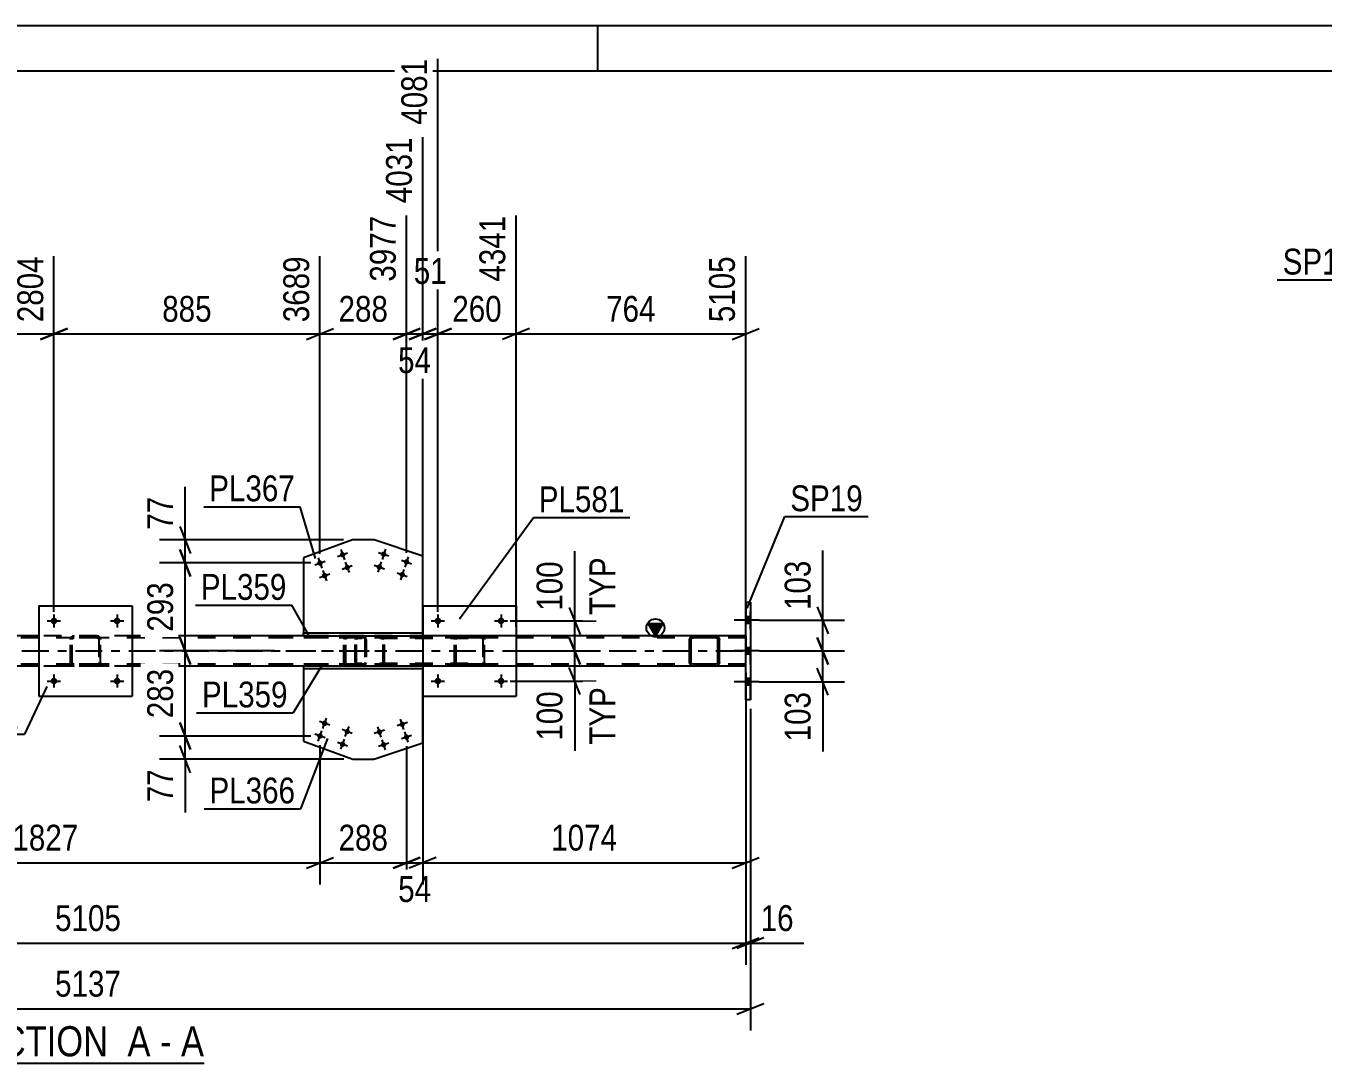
# Model space of a CAD drawing. Header units: millimetres. Extents: x 0 to 594, y 0 to 420.
# Drawn here: x 110.6 to 254.4, y 305 to 420 of the extents above; entities that cross this region are included whole.
import ezdxf

# ---------------------------------------------------------------- set-up
doc = ezdxf.new("R2010")
doc.units = ezdxf.units.MM
doc.linetypes.add('DXK_LINE_DOT2', pattern=[3.9198, 1.9599, -1.9599])
doc.linetypes.add('DXK_LINE_DOT3', pattern=[5.9187, 2.979, -0.9799, 0.9799, -0.9799])
doc.styles.add('Arial Narrow', font='ARIALN.TTF', dxfattribs={"height": 0.2})

# ---------------------------------------------------------------- blocks, each defined once
blk = doc.blocks.new('Unknown-570345951-1135')
at = {"color": 5, "linetype": 'Continuous'}
for p, q in [((594, 420), (0, 420)), ((174, 415), (174, 420)), ((589, 415), (5, 415))]:
    blk.add_line(p, q, dxfattribs=at)
blk = doc.blocks.new('Unknown-570345951-11 - 4069')
at = {"color": 6, "linetype": 'Continuous'}
blk.add_line((102.69, 304.97), (130.34, 304.97), dxfattribs=at)
at = {"color": 0, "linetype": 'Continuous'}
for points in [[(120.8, 305.72), (120.8, 309.22), (102.69, 309.22), (102.69, 305.72)], [(124.41, 305.72), (124.41, 309.22), (121.85, 309.22), (121.85, 305.72)], [(126.73, 305.72), (126.73, 309.22), (125.46, 309.22), (125.46, 305.72)], [(130.34, 305.72), (130.34, 309.22), (127.78, 309.22), (127.78, 305.72)]]:
    blk.add_wipeout(points, dxfattribs=at)
at = {"color": 7, "linetype": 'Continuous', "style": 'Arial Narrow'}
for s, p in [('SECTION ', (102.69, 305.72)), ('A', (121.85, 305.72)), ('A', (127.78, 305.72)), ('-', (125.46, 305.72))]:
    blk.add_text(s, height=3.34, dxfattribs=at).set_placement(p)
blk = doc.blocks.new('Part-570345951-4155 - 4069')
at = {"color": 2, "linetype": 'Continuous'}
for p, q in [((184.18, 352.1), (184.15, 351.94)), ((184.15, 349.41), (184.15, 351.94)), ((184.35, 351.94), (184.37, 352.02)), ((184.35, 349.41), (184.35, 351.94)), ((184.37, 352.02), (184.41, 352.08)), ((184.55, 352.34), (184.4, 352.31)), ((184.41, 352.08), (184.48, 352.13)), ((184.48, 352.13), (184.55, 352.14)), ((187.08, 352.34), (184.55, 352.34)), ((187.08, 352.14), (184.55, 352.14)), ((187.24, 352.31), (187.08, 352.34)), ((187.08, 352.14), (187.16, 352.13)), ((187.16, 352.13), (187.23, 352.08)), ((187.23, 352.08), (187.27, 352.02)), ((187.27, 352.02), (187.28, 351.94)), ((187.28, 351.94), (187.28, 349.41)), ((187.48, 351.94), (187.45, 352.1)), ((187.48, 349.41), (187.48, 351.94)), ((184.15, 349.41), (184.18, 349.26)), ((184.37, 349.33), (184.35, 349.41)), ((184.41, 349.27), (184.37, 349.33)), ((184.4, 349.04), (184.55, 349.01)), ((184.48, 349.22), (184.41, 349.27)), ((184.55, 349.21), (184.48, 349.22)), ((187.08, 349.21), (184.55, 349.21)), ((187.08, 349.01), (184.55, 349.01)), ((187.16, 349.22), (187.08, 349.21)), ((187.08, 349.01), (187.24, 349.04)), ((187.23, 349.27), (187.16, 349.22)), ((187.27, 349.33), (187.23, 349.27)), ((187.28, 349.41), (187.27, 349.33)), ((187.45, 349.26), (187.48, 349.41))]:
    blk.add_line(p, q, dxfattribs=at)
at = {"color": 7, "linetype": 'DXK_LINE_DOT2'}
for p, q in [((184.15, 351.94), (184.18, 352.1)), ((184.4, 352.31), (184.55, 352.34)), ((187.08, 352.34), (187.24, 352.31)), ((187.45, 352.1), (187.48, 351.94)), ((184.18, 349.26), (184.15, 349.41)), ((184.55, 349.01), (184.4, 349.04)), ((187.24, 349.04), (187.08, 349.01)), ((187.48, 349.41), (187.45, 349.26))]:
    blk.add_line(p, q, dxfattribs=at)
at = {"color": 2, "linetype": 'Continuous'}
for centre, start, end in [((184.55, 351.94), 112.5, 157.5), ((187.08, 351.94), 22.5, 67.5), ((184.55, 349.41), 202.5, 247.5), ((187.08, 349.41), 292.5, 337.5)]:
    blk.add_arc(centre, 0.4, start, end, dxfattribs=at)
at = {"color": 7, "linetype": 'DXK_LINE_DOT2'}
for centre, start, end in [((184.55, 351.94), 112.5, 157.5), ((187.08, 351.94), 22.5, 67.5), ((184.55, 349.41), 202.5, 247.5), ((187.08, 349.41), 292.5, 337.5)]:
    blk.add_arc(centre, 0.4, start, end, dxfattribs=at)
blk = doc.blocks.new('Bolt-570345951-4141 - 4069')
at = {"linetype": 'Continuous'}
for points in [[(143.42, 342.76, -1), (143.99, 342.55, -1)], [(142.91, 341.35, -1), (143.47, 341.14, -1)], [(145.93, 341.84, -1), (146.49, 341.64, -1)], [(145.41, 340.43, -1), (145.98, 340.23, -1)]]:
    blk.add_hatch(color=1, dxfattribs=at).paths.add_polyline_path(points)
at = {"color": 1, "linetype": 'Continuous'}
for p, q in [((144.27, 342.45), (143.14, 342.86)), ((143.5, 342.09), (143.91, 343.22)), ((146, 341.18), (146.42, 342.3)), ((143.75, 341.04), (142.63, 341.45)), ((142.99, 340.68), (143.4, 341.81)), ((145.49, 339.77), (145.9, 340.89)), ((146.77, 341.53), (145.65, 341.95)), ((146.26, 340.13), (145.13, 340.54))]:
    blk.add_line(p, q, dxfattribs=at)
blk = doc.blocks.new('Bolt-570345951-4137 - 4069')
at = {"linetype": 'Continuous'}
for points in [[(190.92, 353.73), (190.92, 354.46), (190.39, 354.46), (190.39, 353.73)], [(190.92, 353.73), (190.92, 354.46), (190.39, 354.46), (190.39, 353.73)], [(190.92, 353.73), (190.92, 354.46), (190.39, 354.46), (190.39, 353.73)], [(190.92, 350.31), (190.92, 351.04), (190.39, 351.04), (190.39, 350.31)], [(190.92, 350.31), (190.92, 351.04), (190.39, 351.04), (190.39, 350.31)], [(190.92, 346.89), (190.92, 347.63), (190.39, 347.63), (190.39, 346.89)], [(190.92, 346.89), (190.92, 347.63), (190.39, 347.63), (190.39, 346.89)], [(190.92, 346.89), (190.92, 347.63), (190.39, 347.63), (190.39, 346.89)]]:
    blk.add_hatch(color=1, dxfattribs=at).paths.add_polyline_path(points)
at = {"color": 1, "linetype": 'Continuous'}
for p, q in [((191.89, 354.09), (189.12, 354.09)), ((191.89, 354.09), (189.12, 354.09)), ((191.89, 354.09), (189.12, 354.09)), ((190.92, 354.46), (190.39, 354.46)), ((190.92, 354.46), (190.39, 354.46)), ((190.92, 354.46), (190.39, 354.46)), ((190.92, 353.73), (190.39, 353.73)), ((190.92, 353.73), (190.39, 353.73)), ((190.92, 353.73), (190.39, 353.73)), ((190.92, 351.04), (190.39, 351.04)), ((190.92, 351.04), (190.39, 351.04)), ((191.89, 350.68), (189.12, 350.68)), ((191.89, 350.68), (189.12, 350.68)), ((190.92, 350.31), (190.39, 350.31)), ((190.92, 350.31), (190.39, 350.31)), ((191.89, 347.26), (189.12, 347.26)), ((191.89, 347.26), (189.12, 347.26)), ((191.89, 347.26), (189.12, 347.26)), ((190.92, 347.63), (190.39, 347.63)), ((190.92, 347.63), (190.39, 347.63)), ((190.92, 347.63), (190.39, 347.63)), ((190.92, 346.89), (190.39, 346.89)), ((190.92, 346.89), (190.39, 346.89)), ((190.92, 346.89), (190.39, 346.89))]:
    blk.add_line(p, q, dxfattribs=at)
blk = doc.blocks.new('Part-570345951-4113 - 4069')
at = {"linetype": 'Continuous'}
blk.add_hatch(color=2, dxfattribs=at).paths.add_polyline_path([(180.39, 352.34), (179.59, 353.74), (181.19, 353.74)])
at = {"color": 2, "linetype": 'Continuous'}
for p, q in [((180.39, 352.34), (179.59, 353.74)), ((179.59, 353.74), (181.19, 353.74)), ((181.19, 353.74), (180.39, 352.34)), ((112.03, 352.34), (82.18, 352.34)), ((141.38, 352.34), (122.36, 352.34)), ((154.6, 352.34), (154.58, 352.34)), ((190.39, 352.34), (164.93, 352.34)), ((112.03, 349.01), (82.3, 349.01)), ((141.38, 349.01), (122.36, 349.01)), ((154.6, 349.01), (154.58, 349.01)), ((184.54, 349.01), (164.93, 349.01)), ((190.39, 349.01), (187.09, 349.01))]:
    blk.add_line(p, q, dxfattribs=at)
at = {"color": 7, "linetype": 'DXK_LINE_DOT2'}
for p, q in [((190.39, 352.14), (62.8, 352.14)), ((122.36, 352.34), (112.03, 352.34)), ((190.39, 352.34), (141.38, 352.34)), ((164.93, 352.34), (154.6, 352.34)), ((190.39, 349.01), (190.39, 352.34)), ((190.39, 352.34), (190.39, 352.34)), ((190.39, 352.34), (190.39, 349.01)), ((190.39, 352.14), (190.39, 352.14)), ((190.39, 349.21), (62.8, 349.21)), ((190.39, 349.01), (69.46, 349.01)), ((122.36, 349.01), (112.03, 349.01)), ((164.93, 349.01), (154.6, 349.01)), ((187.09, 349.01), (184.54, 349.01)), ((190.39, 349.21), (190.39, 349.21)), ((190.39, 349.01), (190.39, 349.01))]:
    blk.add_line(p, q, dxfattribs=at)
at = {"color": 7, "linetype": 'DXK_LINE_DOT3'}
blk.add_line((62.8, 350.68), (190.39, 350.68), dxfattribs=at)
at = {"color": 2, "linetype": 'Continuous'}
blk.add_circle((180.39, 353.24), 1, dxfattribs=at)
blk = doc.blocks.new('Part-570345951-4197 - 4069')
at = {"color": 7, "linetype": 'DXK_LINE_DOT2'}
for p, q in [((158.1, 351.94), (158.13, 352.1)), ((158.13, 352.1), (158.1, 351.94)), ((158.1, 349.41), (158.1, 351.94)), ((158.3, 351.94), (158.31, 352.02)), ((158.3, 349.41), (158.3, 351.94)), ((158.31, 352.02), (158.36, 352.08)), ((158.35, 352.31), (158.5, 352.34)), ((158.5, 352.34), (158.35, 352.31)), ((158.36, 352.08), (158.42, 352.13)), ((158.42, 352.13), (158.5, 352.14)), ((161.03, 352.34), (158.5, 352.34)), ((161.03, 352.14), (158.5, 352.14)), ((161.03, 352.34), (161.19, 352.31)), ((161.19, 352.31), (161.03, 352.34)), ((161.03, 352.14), (161.11, 352.13)), ((161.11, 352.13), (161.17, 352.08)), ((161.17, 352.08), (161.22, 352.02)), ((161.22, 352.02), (161.23, 351.94)), ((161.23, 351.94), (161.23, 349.41)), ((161.4, 352.1), (161.43, 351.94)), ((161.43, 351.94), (161.4, 352.1)), ((161.43, 349.41), (161.43, 351.94)), ((158.13, 349.26), (158.1, 349.41)), ((158.1, 349.41), (158.13, 349.26)), ((158.31, 349.33), (158.3, 349.41)), ((158.36, 349.27), (158.31, 349.33)), ((158.5, 349.01), (158.35, 349.04)), ((158.35, 349.04), (158.5, 349.01)), ((158.42, 349.22), (158.36, 349.27)), ((158.5, 349.21), (158.42, 349.22)), ((161.03, 349.21), (158.5, 349.21)), ((161.03, 349.01), (158.5, 349.01)), ((161.11, 349.22), (161.03, 349.21)), ((161.19, 349.04), (161.03, 349.01)), ((161.03, 349.01), (161.19, 349.04)), ((161.17, 349.27), (161.11, 349.22)), ((161.22, 349.33), (161.17, 349.27)), ((161.23, 349.41), (161.22, 349.33)), ((161.43, 349.41), (161.4, 349.26)), ((161.4, 349.26), (161.43, 349.41))]:
    blk.add_line(p, q, dxfattribs=at)
at = {"color": 7, "linetype": 'DXK_LINE_DOT3'}
blk.add_line((159.77, 350.68), (159.77, 350.68), dxfattribs=at)
at = {"color": 7, "linetype": 'DXK_LINE_DOT2'}
for centre, start, end in [((158.5, 351.94), 112.5, 157.5), ((158.5, 351.94), 112.5, 157.5), ((161.03, 351.94), 22.5, 67.5), ((161.03, 351.94), 22.5, 67.5), ((158.5, 349.41), 202.5, 247.5), ((158.5, 349.41), 202.5, 247.5), ((161.03, 349.41), 292.5, 337.5), ((161.03, 349.41), 292.5, 337.5)]:
    blk.add_arc(centre, 0.4, start, end, dxfattribs=at)
blk = doc.blocks.new('Part-570345951-4133 - 4069')
at = {"color": 2, "linetype": 'Continuous'}
for p, q in [((141.38, 348.68), (141.38, 340.66)), ((154.58, 340.5), (154.58, 348.68)), ((141.38, 340.66), (146.82, 338.68)), ((149.17, 338.68), (154.58, 340.5)), ((146.82, 338.68), (149.17, 338.68))]:
    blk.add_line(p, q, dxfattribs=at)
at = {"color": 7, "linetype": 'DXK_LINE_DOT2'}
blk.add_line((154.58, 348.68), (141.38, 348.68), dxfattribs=at)
blk = doc.blocks.new('Part-570345951-4202 - 4069')
at = {"color": 2, "linetype": 'Continuous'}
for p, q in [((154.6, 355.68), (154.6, 345.68)), ((154.6, 355.68), (164.93, 355.68)), ((164.93, 355.68), (164.93, 345.68)), ((154.6, 345.68), (164.93, 345.68))]:
    blk.add_line(p, q, dxfattribs=at)
blk = doc.blocks.new('Bolt-570345951-4138 - 4069')
at = {"linetype": 'Continuous'}
for points in [[(150.54, 361.31, -1), (149.97, 361.5, -1)], [(150.06, 359.89, -1), (149.49, 360.08, -1)], [(153.07, 360.46, -1), (152.5, 360.65, -1)], [(152.59, 359.04, -1), (152.02, 359.23, -1)]]:
    blk.add_hatch(color=1, dxfattribs=at).paths.add_polyline_path(points)
at = {"color": 1, "linetype": 'Continuous'}
for p, q in [((149.69, 361.6), (150.83, 361.22)), ((150.45, 361.98), (150.07, 360.84)), ((152.98, 361.12), (152.59, 359.99)), ((149.21, 360.18), (150.35, 359.79)), ((149.97, 360.55), (149.59, 359.42)), ((152.5, 359.7), (152.11, 358.56)), ((152.22, 360.75), (153.35, 360.36)), ((151.74, 359.33), (152.87, 358.94))]:
    blk.add_line(p, q, dxfattribs=at)
blk = doc.blocks.new('Bolt-570345951-4203 - 4069')
at = {"linetype": 'Continuous'}
for points in [[(156.63, 347.34, -1), (155.9, 347.34, -1)], [(163.63, 347.34, -1), (162.9, 347.34, -1)]]:
    blk.add_hatch(color=1, dxfattribs=at).paths.add_polyline_path(points)
at = {"color": 1, "linetype": 'Continuous'}
for p, q in [((156.27, 348.08), (156.27, 346.61)), ((163.27, 348.08), (163.27, 346.61)), ((155.53, 347.34), (157, 347.34)), ((162.53, 347.34), (164, 347.34))]:
    blk.add_line(p, q, dxfattribs=at)
blk = doc.blocks.new('Bolt-570345951-4139 - 4069')
at = {"linetype": 'Continuous'}
for points in [[(152.02, 342.45, -1), (152.59, 342.64, -1)], [(149.5, 341.6, -1), (150.06, 341.79, -1)], [(152.5, 341.03, -1), (153.07, 341.22, -1)], [(149.98, 340.18, -1), (150.54, 340.37, -1)]]:
    blk.add_hatch(color=1, dxfattribs=at).paths.add_polyline_path(points)
at = {"color": 1, "linetype": 'Continuous'}
for p, q in [((152.88, 342.74), (151.74, 342.36)), ((152.5, 341.98), (152.12, 343.12)), ((150.35, 341.89), (149.21, 341.51)), ((149.97, 341.13), (149.59, 342.27)), ((153.35, 341.32), (152.22, 340.94)), ((152.98, 340.56), (152.59, 341.7)), ((150.83, 340.47), (149.69, 340.08)), ((150.45, 339.71), (150.07, 340.84))]:
    blk.add_line(p, q, dxfattribs=at)
blk = doc.blocks.new('Bolt-570345951-4204 - 4069')
at = {"linetype": 'Continuous'}
for points in [[(156.63, 354.01, -1), (155.9, 354.01, -1)], [(163.63, 354.01, -1), (162.9, 354.01, -1)]]:
    blk.add_hatch(color=1, dxfattribs=at).paths.add_polyline_path(points)
at = {"color": 1, "linetype": 'Continuous'}
for p, q in [((155.53, 354.01), (157, 354.01)), ((156.27, 354.74), (156.27, 353.28)), ((162.53, 354.01), (164, 354.01)), ((163.27, 354.74), (163.27, 353.28))]:
    blk.add_line(p, q, dxfattribs=at)
blk = doc.blocks.new('Bolt-570345951-4140 - 4069')
at = {"linetype": 'Continuous'}
for points in [[(145.98, 361.45, -1), (145.41, 361.25, -1)], [(143.47, 360.54, -1), (142.91, 360.33, -1)], [(146.49, 360.05, -1), (145.93, 359.84, -1)], [(143.99, 359.13, -1), (143.42, 358.93, -1)]]:
    blk.add_hatch(color=1, dxfattribs=at).paths.add_polyline_path(points)
at = {"color": 1, "linetype": 'Continuous'}
for p, q in [((142.98, 361), (143.4, 359.87)), ((145.13, 361.15), (146.26, 361.56)), ((145.49, 361.92), (145.9, 360.79)), ((142.63, 360.23), (143.75, 360.64)), ((143.5, 359.59), (143.91, 358.47)), ((145.65, 359.74), (146.77, 360.15)), ((146, 360.51), (146.41, 359.38)), ((143.14, 358.82), (144.27, 359.23))]:
    blk.add_line(p, q, dxfattribs=at)
blk = doc.blocks.new('Bolt-570345951-4142 - 4069')
at = {"linetype": 'Continuous'}
for points in [[(114.06, 354.01, -1), (113.33, 354.01, -1)], [(121.06, 354.01, -1), (120.33, 354.01, -1)]]:
    blk.add_hatch(color=1, dxfattribs=at).paths.add_polyline_path(points)
at = {"color": 1, "linetype": 'Continuous'}
for p, q in [((112.96, 354.01), (114.43, 354.01)), ((113.7, 354.74), (113.7, 353.28)), ((119.96, 354.01), (121.43, 354.01)), ((120.7, 354.74), (120.7, 353.28))]:
    blk.add_line(p, q, dxfattribs=at)
blk = doc.blocks.new('Bolt-570345951-4143 - 4069')
at = {"linetype": 'Continuous'}
for points in [[(114.06, 347.34, -1), (113.33, 347.34, -1)], [(121.06, 347.34, -1), (120.33, 347.34, -1)]]:
    blk.add_hatch(color=1, dxfattribs=at).paths.add_polyline_path(points)
at = {"color": 1, "linetype": 'Continuous'}
for p, q in [((113.7, 348.08), (113.7, 346.61)), ((120.7, 348.08), (120.7, 346.61)), ((112.96, 347.34), (114.43, 347.34)), ((119.96, 347.34), (121.43, 347.34))]:
    blk.add_line(p, q, dxfattribs=at)
blk = doc.blocks.new('Part-570345951-4160 - 4069')
at = {"color": 2, "linetype": 'Continuous'}
for p, q in [((146.79, 362.99), (141.38, 361.02)), ((149.21, 362.99), (146.79, 362.99)), ((154.58, 361.18), (149.21, 362.99)), ((141.38, 361.02), (141.38, 352.68)), ((154.58, 352.68), (154.58, 361.18))]:
    blk.add_line(p, q, dxfattribs=at)
at = {"color": 7, "linetype": 'DXK_LINE_DOT2'}
blk.add_line((141.38, 352.68), (154.58, 352.68), dxfattribs=at)
blk = doc.blocks.new('Part-570345951-4165 - 4069')
at = {"color": 2, "linetype": 'Continuous'}
for p, q in [((141.38, 352.34), (141.38, 352.68)), ((141.38, 352.68), (154.58, 352.68)), ((154.58, 352.34), (154.58, 352.68)), ((141.38, 352.34), (154.58, 352.34))]:
    blk.add_line(p, q, dxfattribs=at)
blk = doc.blocks.new('Part-570345951-4170 - 4069')
at = {"color": 2, "linetype": 'Continuous'}
for p, q in [((154.58, 349.01), (141.38, 349.01)), ((141.38, 349.01), (141.38, 348.68)), ((154.58, 348.68), (141.38, 348.68)), ((154.58, 349.01), (154.58, 348.68))]:
    blk.add_line(p, q, dxfattribs=at)
blk = doc.blocks.new('Part-570345951-4175 - 4069')
at = {"color": 2, "linetype": 'Continuous'}
for p, q in [((112.03, 355.68), (112.03, 345.68)), ((112.03, 355.68), (122.36, 355.68)), ((122.36, 355.68), (122.36, 345.68)), ((112.03, 345.68), (122.36, 345.68))]:
    blk.add_line(p, q, dxfattribs=at)
blk = doc.blocks.new('Part-570345951-4176 - 4069')
at = {"color": 7, "linetype": 'DXK_LINE_DOT2'}
for p, q in [((115.53, 351.94), (115.56, 352.1)), ((115.56, 352.1), (115.53, 351.94)), ((115.53, 349.41), (115.53, 351.94)), ((115.73, 351.94), (115.75, 352.02)), ((115.73, 349.41), (115.73, 351.94)), ((115.75, 352.02), (115.79, 352.08)), ((115.78, 352.31), (115.93, 352.34)), ((115.93, 352.34), (115.78, 352.31)), ((115.79, 352.08), (115.85, 352.13)), ((115.85, 352.13), (115.93, 352.14)), ((118.46, 352.34), (115.93, 352.34)), ((118.46, 352.14), (115.93, 352.14)), ((118.46, 352.34), (118.62, 352.31)), ((118.62, 352.31), (118.46, 352.34)), ((118.46, 352.14), (118.54, 352.13)), ((118.54, 352.13), (118.61, 352.08)), ((118.61, 352.08), (118.65, 352.02)), ((118.65, 352.02), (118.66, 351.94)), ((118.66, 351.94), (118.66, 349.41)), ((118.83, 352.1), (118.86, 351.94)), ((118.86, 351.94), (118.83, 352.1)), ((118.86, 349.41), (118.86, 351.94)), ((115.56, 349.26), (115.53, 349.41)), ((115.53, 349.41), (115.56, 349.26)), ((115.75, 349.33), (115.73, 349.41)), ((115.79, 349.27), (115.75, 349.33)), ((115.93, 349.01), (115.78, 349.04)), ((115.78, 349.04), (115.93, 349.01)), ((115.85, 349.22), (115.79, 349.27)), ((115.93, 349.21), (115.85, 349.22)), ((118.46, 349.21), (115.93, 349.21)), ((118.46, 349.01), (115.93, 349.01)), ((118.54, 349.22), (118.46, 349.21)), ((118.62, 349.04), (118.46, 349.01)), ((118.46, 349.01), (118.62, 349.04)), ((118.61, 349.27), (118.54, 349.22)), ((118.65, 349.33), (118.61, 349.27)), ((118.66, 349.41), (118.65, 349.33)), ((118.86, 349.41), (118.83, 349.26)), ((118.83, 349.26), (118.86, 349.41))]:
    blk.add_line(p, q, dxfattribs=at)
at = {"color": 7, "linetype": 'DXK_LINE_DOT3'}
blk.add_line((117.2, 350.68), (117.2, 350.68), dxfattribs=at)
at = {"color": 7, "linetype": 'DXK_LINE_DOT2'}
for centre, start, end in [((115.93, 351.94), 112.5, 157.5), ((115.93, 351.94), 112.5, 157.5), ((118.46, 351.94), 22.5, 67.5), ((118.46, 351.94), 22.5, 67.5), ((115.93, 349.41), 202.5, 247.5), ((115.93, 349.41), 202.5, 247.5), ((118.46, 349.41), 292.5, 337.5), ((118.46, 349.41), 292.5, 337.5)]:
    blk.add_arc(centre, 0.4, start, end, dxfattribs=at)
blk = doc.blocks.new('Part-570345951-4182 - 4069')
at = {"color": 7, "linetype": 'DXK_LINE_DOT2'}
for p, q in [((147.11, 352.02), (147.09, 351.94)), ((147.09, 349.42), (147.09, 351.94)), ((147.11, 352.04), (147.11, 352.02)), ((147.23, 351.94), (147.24, 351.99)), ((147.23, 349.42), (147.23, 351.94)), ((147.24, 351.99), (147.27, 352.03)), ((147.37, 352.2), (147.26, 352.18)), ((147.27, 352.03), (147.32, 352.06)), ((147.32, 352.06), (147.37, 352.07)), ((159.61, 352.2), (147.37, 352.2)), ((159.61, 352.07), (147.37, 352.07)), ((150.16, 352.18), (150.05, 352.2)), ((150.05, 352.07), (150.11, 352.06)), ((150.11, 352.06), (150.15, 352.03)), ((150.15, 352.03), (150.18, 351.99)), ((150.18, 351.99), (150.19, 351.94)), ((150.19, 349.42), (150.19, 351.94)), ((150.32, 352.02), (150.31, 352.04)), ((150.33, 351.94), (150.32, 352.02)), ((150.33, 349.42), (150.33, 351.94)), ((147.09, 349.42), (147.11, 349.32)), ((147.24, 349.37), (147.23, 349.42)), ((147.27, 349.33), (147.24, 349.37)), ((147.26, 349.17), (147.37, 349.15)), ((147.32, 349.3), (147.27, 349.33)), ((147.37, 349.29), (147.32, 349.3)), ((159.61, 349.29), (147.37, 349.29)), ((159.61, 349.15), (147.37, 349.15)), ((150.11, 349.3), (150.05, 349.29)), ((150.05, 349.15), (150.16, 349.17)), ((150.15, 349.33), (150.11, 349.3)), ((150.18, 349.37), (150.15, 349.33)), ((150.19, 349.42), (150.18, 349.37)), ((150.31, 349.32), (150.33, 349.42))]:
    blk.add_line(p, q, dxfattribs=at)
for centre, start, end in [((147.36, 351.92), 110.7583, 155.68), ((147.36, 349.43), 204.32, 249.2417), ((150.06, 349.43), 290.7583, 335.68)]:
    blk.add_arc(centre, 0.276, start, end, dxfattribs=at)
blk = doc.blocks.new('Part-570345951-4189 - 4069')
at = {"color": 2, "linetype": 'Continuous'}
for p, q in [((190.39, 356.09), (190.39, 356.09)), ((190.39, 356.09), (190.92, 356.09)), ((190.39, 345.26), (190.39, 356.09)), ((190.92, 356.09), (190.92, 345.26)), ((190.39, 345.26), (190.39, 345.26)), ((190.92, 345.26), (190.39, 345.26))]:
    blk.add_line(p, q, dxfattribs=at)
at = {"color": 7, "linetype": 'DXK_LINE_DOT2'}
for p, q in [((190.39, 356.09), (190.39, 345.26)), ((190.92, 345.26), (190.92, 356.09))]:
    blk.add_line(p, q, dxfattribs=at)
blk = doc.blocks.new('Part-570345951-4196 - 4069')
at = {"color": 7, "linetype": 'DXK_LINE_DOT2'}
for p, q in [((148.07, 352.34), (138.07, 352.34)), ((148.07, 352.14), (138.07, 352.14)), ((145.87, 352.09), (145.84, 351.94)), ((145.84, 349.41), (145.84, 351.94)), ((145.87, 352.1), (145.87, 352.09)), ((146.05, 351.94), (146.06, 352.02)), ((146.05, 349.41), (146.05, 351.94)), ((146.06, 352.02), (146.11, 352.09)), ((146.26, 352.34), (146.1, 352.31)), ((146.11, 352.09), (146.18, 352.13)), ((146.18, 352.13), (146.26, 352.14)), ((147.09, 352.34), (147.09, 352.14)), ((148.16, 352.31), (148.07, 352.34)), ((148.07, 352.14), (148.11, 352.13)), ((148.11, 352.13), (148.15, 352.09)), ((148.15, 352.09), (148.18, 352.02)), ((148.23, 352.23), (148.16, 352.31)), ((148.18, 352.02), (148.18, 351.94)), ((148.18, 351.94), (148.18, 349.41)), ((148.28, 352.1), (148.23, 352.23)), ((148.3, 351.94), (148.28, 352.1)), ((148.3, 351.94), (148.3, 349.41)), ((148.07, 349.21), (138.07, 349.21)), ((148.07, 349.01), (138.07, 349.01)), ((145.84, 349.41), (145.87, 349.26)), ((146.06, 349.33), (146.05, 349.41)), ((146.11, 349.27), (146.06, 349.33)), ((146.1, 349.04), (146.26, 349.01)), ((146.18, 349.23), (146.11, 349.27)), ((146.26, 349.21), (146.18, 349.23)), ((147.09, 349.01), (147.09, 349.21)), ((148.11, 349.23), (148.07, 349.21)), ((148.07, 349.01), (148.16, 349.04)), ((148.15, 349.27), (148.11, 349.23)), ((148.18, 349.33), (148.15, 349.27)), ((148.16, 349.04), (148.23, 349.13)), ((148.18, 349.41), (148.18, 349.33)), ((148.23, 349.13), (148.28, 349.26)), ((148.28, 349.26), (148.3, 349.41))]:
    blk.add_line(p, q, dxfattribs=at)
at = {"color": 7, "linetype": 'DXK_LINE_DOT3'}
blk.add_line((139.4, 350.68), (150.33, 350.68), dxfattribs=at)
at = {"color": 7, "linetype": 'DXK_LINE_DOT2'}
for centre, start, end in [((146.25, 351.93), 111.1941, 156.1506), ((146.25, 349.42), 203.8494, 248.8059)]:
    blk.add_arc(centre, 0.41, start, end, dxfattribs=at)
blk = doc.blocks.new('StraightDimension-570345951-4221 - 4069')
at = {"color": 7, "linetype": 'Continuous'}
for p, q in [((164.93, 353.34), (164.93, 398.96)), ((190.39, 353.34), (190.39, 394.46)), ((166.43, 386.44), (163.43, 385.24)), ((164.93, 385.84), (190.39, 385.84)), ((188.89, 385.24), (191.89, 386.44))]:
    blk.add_line(p, q, dxfattribs=at)
at = {"color": 0}
blk.add_wipeout([(181, 386.59), (181, 390.79), (174.32, 390.79), (174.32, 386.59)], dxfattribs=at)
at = {"color": 3, "style": 'Arial Narrow'}
blk.add_text('764', height=2.863, dxfattribs=at).set_placement((174.92, 387.19))
at = {"color": 0, "linetype": 'Continuous'}
blk.add_wipeout([(189.79, 395.06), (185.59, 395.06), (185.59, 386.54), (189.79, 386.54)], dxfattribs=at)
at = {"color": 3, "linetype": 'Continuous', "style": 'Arial Narrow'}
blk.add_text('5105', height=2.863, rotation=90.0002, dxfattribs=at).set_placement((189.19, 387.14))
blk = doc.blocks.new('StraightDimension-570345951-4233 - 4069')
at = {"color": 7, "linetype": 'Continuous'}
for p, q in [((156.27, 355.01), (156.27, 416.36)), ((164.93, 353.34), (164.93, 398.96)), ((154.77, 385.24), (157.77, 386.44)), ((156.27, 385.84), (164.93, 385.84)), ((166.43, 386.44), (163.43, 385.24))]:
    blk.add_line(p, q, dxfattribs=at)
at = {"color": 0}
blk.add_wipeout([(163.94, 386.59), (163.94, 390.79), (157.26, 390.79), (157.26, 386.59)], dxfattribs=at)
at = {"color": 3, "style": 'Arial Narrow'}
blk.add_text('260', height=2.863, dxfattribs=at).set_placement((157.86, 387.19))
at = {"color": 0, "linetype": 'Continuous'}
blk.add_wipeout([(164.33, 399.56), (160.13, 399.56), (160.13, 391.04), (164.33, 391.04)], dxfattribs=at)
at = {"color": 3, "linetype": 'Continuous', "style": 'Arial Narrow'}
blk.add_text('4341', height=2.863, rotation=90.0002, dxfattribs=at).set_placement((163.73, 391.64))
blk = doc.blocks.new('StraightDimension-570345951-4250 - 4069')
at = {"color": 7, "linetype": 'Continuous'}
for p, q in [((156.27, 355.01), (156.27, 416.36)), ((154.58, 353.68), (154.58, 407.66)), ((153.08, 385.24), (156.08, 386.44)), ((154.58, 385.84), (156.27, 385.84)), ((157.77, 386.44), (154.77, 385.24))]:
    blk.add_line(p, q, dxfattribs=at)
at = {"color": 0, "linetype": 'Continuous'}
blk.add_wipeout([(155.67, 416.96), (151.47, 416.96), (151.47, 408.44), (155.67, 408.44)], dxfattribs=at)
at = {"color": 0}
blk.add_wipeout([(157.85, 390.79), (157.85, 394.99), (152.99, 394.99), (152.99, 390.79)], dxfattribs=at)
at = {"color": 3, "linetype": 'Continuous', "style": 'Arial Narrow'}
blk.add_text('4081', height=2.863, rotation=90.0002, dxfattribs=at).set_placement((155.07, 409.04))
at = {"color": 3, "style": 'Arial Narrow'}
blk.add_text('51', height=2.863, dxfattribs=at).set_placement((153.59, 391.39))
blk = doc.blocks.new('StraightDimension-570345951-4259 - 4069')
at = {"color": 7, "linetype": 'Continuous'}
for p, q in [((154.58, 353.68), (154.58, 407.66)), ((152.79, 361.55), (152.79, 398.96)), ((151.29, 385.24), (154.29, 386.44)), ((152.79, 385.84), (154.58, 385.84)), ((156.08, 386.44), (153.08, 385.24))]:
    blk.add_line(p, q, dxfattribs=at)
at = {"color": 0, "linetype": 'Continuous'}
blk.add_wipeout([(153.98, 408.26), (149.78, 408.26), (149.78, 399.74), (153.98, 399.74)], dxfattribs=at)
at = {"color": 0}
blk.add_wipeout([(156.11, 380.89), (156.11, 385.09), (151.25, 385.09), (151.25, 380.89)], dxfattribs=at)
at = {"color": 3, "linetype": 'Continuous', "style": 'Arial Narrow'}
blk.add_text('4031', height=2.863, rotation=90.0002, dxfattribs=at).set_placement((153.38, 400.34))
at = {"color": 3, "style": 'Arial Narrow'}
blk.add_text('54', height=2.863, dxfattribs=at).set_placement((151.85, 381.49))
blk = doc.blocks.new('StraightDimension-570345951-4265 - 4069')
at = {"color": 7, "linetype": 'Continuous'}
for p, q in [((152.79, 361.55), (152.79, 398.96)), ((143.19, 361.44), (143.19, 394.46)), ((141.69, 385.24), (144.69, 386.44)), ((143.19, 385.84), (152.79, 385.84)), ((154.29, 386.44), (151.29, 385.24))]:
    blk.add_line(p, q, dxfattribs=at)
at = {"color": 0}
blk.add_wipeout([(151.33, 386.59), (151.33, 390.79), (144.65, 390.79), (144.65, 386.59)], dxfattribs=at)
at = {"color": 3, "style": 'Arial Narrow'}
blk.add_text('288', height=2.863, dxfattribs=at).set_placement((145.25, 387.19))
at = {"color": 0, "linetype": 'Continuous'}
blk.add_wipeout([(152.19, 399.56), (147.99, 399.56), (147.99, 391.04), (152.19, 391.04)], dxfattribs=at)
at = {"color": 3, "linetype": 'Continuous', "style": 'Arial Narrow'}
blk.add_text('3977', height=2.863, rotation=90.0002, dxfattribs=at).set_placement((151.59, 391.64))
blk = doc.blocks.new('StraightDimension-570345951-4273 - 4069')
at = {"color": 7, "linetype": 'Continuous'}
for p, q in [((113.7, 355.01), (113.7, 394.46)), ((143.19, 361.44), (143.19, 394.46)), ((115.2, 386.44), (112.2, 385.24)), ((113.7, 385.84), (143.19, 385.84)), ((141.69, 385.24), (144.69, 386.44))]:
    blk.add_line(p, q, dxfattribs=at)
at = {"color": 0}
blk.add_wipeout([(131.79, 386.59), (131.79, 390.79), (125.1, 390.79), (125.1, 386.59)], dxfattribs=at)
at = {"color": 3, "style": 'Arial Narrow'}
blk.add_text('885', height=2.863, dxfattribs=at).set_placement((125.7, 387.19))
at = {"color": 0, "linetype": 'Continuous'}
blk.add_wipeout([(142.59, 395.06), (138.39, 395.06), (138.39, 386.54), (142.59, 386.54)], dxfattribs=at)
at = {"color": 3, "linetype": 'Continuous', "style": 'Arial Narrow'}
blk.add_text('3689', height=2.863, rotation=90.0002, dxfattribs=at).set_placement((141.99, 387.14))
blk = doc.blocks.new('StraightDimension-570345951-4284 - 4069')
at = {"color": 7, "linetype": 'Continuous'}
for p, q in [((82.18, 353.68), (82.18, 398.96)), ((113.7, 355.01), (113.7, 394.46)), ((83.68, 386.44), (80.68, 385.24)), ((82.18, 385.84), (113.7, 385.84)), ((112.2, 385.24), (115.2, 386.44))]:
    blk.add_line(p, q, dxfattribs=at)
at = {"color": 0}
blk.add_wipeout([(101.28, 386.59), (101.28, 390.79), (94.6, 390.79), (94.6, 386.59)], dxfattribs=at)
at = {"color": 3, "style": 'Arial Narrow'}
blk.add_text('946', height=2.863, dxfattribs=at).set_placement((95.2, 387.19))
at = {"color": 0, "linetype": 'Continuous'}
blk.add_wipeout([(113.1, 395.06), (108.9, 395.06), (108.9, 386.54), (113.1, 386.54)], dxfattribs=at)
at = {"color": 3, "linetype": 'Continuous', "style": 'Arial Narrow'}
blk.add_text('2804', height=2.863, rotation=90.0002, dxfattribs=at).set_placement((112.5, 387.14))
blk = doc.blocks.new('StraightDimension-570345951-4332 - 4069')
at = {"color": 7, "linetype": 'Continuous'}
for p, q in [((82.3, 347.68), (82.3, 324.79)), ((143.19, 340.24), (143.19, 324.79)), ((83.8, 327.79), (80.8, 326.59)), ((82.3, 327.19), (143.19, 327.19)), ((141.69, 326.59), (144.69, 327.79))]:
    blk.add_line(p, q, dxfattribs=at)
at = {"color": 0}
blk.add_wipeout([(117, 327.94), (117, 332.14), (108.49, 332.14), (108.49, 327.94)], dxfattribs=at)
at = {"color": 3, "style": 'Arial Narrow'}
blk.add_text('1827', height=2.863, dxfattribs=at).set_placement((109.09, 328.54))
blk = doc.blocks.new('StraightDimension-570345951-4338 - 4069')
at = {"color": 7, "linetype": 'Continuous'}
for p, q in [((143.19, 340.24), (143.19, 324.79)), ((152.79, 340.13), (152.79, 324.79)), ((141.69, 326.59), (144.69, 327.79)), ((143.19, 327.19), (152.79, 327.19)), ((154.29, 327.79), (151.29, 326.59))]:
    blk.add_line(p, q, dxfattribs=at)
at = {"color": 0}
blk.add_wipeout([(151.33, 327.94), (151.33, 332.14), (144.65, 332.14), (144.65, 327.94)], dxfattribs=at)
at = {"color": 3, "style": 'Arial Narrow'}
blk.add_text('288', height=2.863, dxfattribs=at).set_placement((145.25, 328.54))
blk = doc.blocks.new('StraightDimension-570345951-4346 - 4069')
at = {"color": 7, "linetype": 'Continuous'}
for p, q in [((154.58, 347.68), (154.58, 324.34)), ((152.79, 340.13), (152.79, 324.34)), ((151.29, 326.59), (154.29, 327.79)), ((152.79, 327.19), (154.58, 327.19)), ((156.08, 327.79), (153.08, 326.59))]:
    blk.add_line(p, q, dxfattribs=at)
at = {"color": 0}
blk.add_wipeout([(156.11, 322.24), (156.11, 326.44), (151.26, 326.44), (151.26, 322.24)], dxfattribs=at)
at = {"color": 3, "style": 'Arial Narrow'}
blk.add_text('54', height=2.863, dxfattribs=at).set_placement((151.86, 322.84))
blk = doc.blocks.new('StraightDimension-570345951-4352 - 4069')
at = {"color": 7, "linetype": 'Continuous'}
for p, q in [((154.58, 347.68), (154.58, 324.79)), ((190.39, 348.01), (190.39, 324.79)), ((156.08, 327.79), (153.08, 326.59)), ((154.58, 327.19), (190.39, 327.19)), ((188.89, 326.59), (191.89, 327.79))]:
    blk.add_line(p, q, dxfattribs=at)
at = {"color": 0}
blk.add_wipeout([(176.74, 327.94), (176.74, 332.14), (168.23, 332.14), (168.23, 327.94)], dxfattribs=at)
at = {"color": 3, "style": 'Arial Narrow'}
blk.add_text('1074', height=2.863, dxfattribs=at).set_placement((168.83, 328.54))
blk = doc.blocks.new('StraightDimension-570345951-4367 - 4069')
at = {"color": 7, "linetype": 'Continuous'}
for p, q in [((190.39, 344.26), (190.39, 315.87)), ((44.56, 318.27), (190.39, 318.27)), ((188.89, 317.67), (191.89, 318.87))]:
    blk.add_line(p, q, dxfattribs=at)
at = {"color": 0}
blk.add_wipeout([(121.73, 319.02), (121.73, 323.22), (113.22, 323.22), (113.22, 319.02)], dxfattribs=at)
at = {"color": 3, "style": 'Arial Narrow'}
blk.add_text('5105', height=2.863, dxfattribs=at).set_placement((113.82, 319.62))
blk = doc.blocks.new('StraightDimension-570345951-4377 - 4069')
at = {"color": 7, "linetype": 'Continuous'}
for p, q in [((190.39, 344.26), (190.39, 315.87)), ((190.92, 344.26), (190.92, 315.87)), ((188.89, 317.67), (191.89, 318.87)), ((192.42, 318.87), (189.42, 317.67)), ((190.39, 318.27), (190.92, 318.27)), ((190.92, 318.27), (196.83, 318.27)), ((190.92, 318.27), (196.83, 318.27))]:
    blk.add_line(p, q, dxfattribs=at)
at = {"color": 0}
blk.add_wipeout([(196.3, 319.02), (196.3, 323.22), (191.45, 323.22), (191.45, 319.02)], dxfattribs=at)
at = {"color": 3, "style": 'Arial Narrow'}
blk.add_text('16', height=2.863, dxfattribs=at).set_placement((192.05, 319.62))
blk = doc.blocks.new('StraightDimension-570345951-4409 - 4069')
at = {"color": 7, "linetype": 'Continuous'}
for p, q in [((190.92, 344.26), (190.92, 308.59)), ((44.02, 310.99), (190.92, 310.99)), ((189.42, 310.39), (192.42, 311.59))]:
    blk.add_line(p, q, dxfattribs=at)
at = {"color": 0}
blk.add_wipeout([(121.73, 311.74), (121.73, 315.94), (113.22, 315.94), (113.22, 311.74)], dxfattribs=at)
at = {"color": 3, "style": 'Arial Narrow'}
blk.add_text('5137', height=2.863, dxfattribs=at).set_placement((113.82, 312.34))
blk = doc.blocks.new('StraightDimension-570345951-4461 - 4069')
at = {"color": 7, "linetype": 'Continuous'}
for p, q in [((128.25, 362.99), (128.25, 368.9)), ((128.25, 362.99), (128.25, 368.9)), ((127.65, 364.49), (128.85, 361.49)), ((145.79, 362.99), (125.4, 362.99)), ((128.25, 360.44), (128.25, 362.99)), ((128.85, 358.94), (127.65, 361.94)), ((142.19, 360.44), (125.4, 360.44))]:
    blk.add_line(p, q, dxfattribs=at)
at = {"color": 0}
blk.add_wipeout([(127.5, 368.37), (123.3, 368.37), (123.3, 363.52), (127.5, 363.52)], dxfattribs=at)
at = {"color": 3, "style": 'Arial Narrow'}
blk.add_text('77', height=2.863, rotation=90.0002, dxfattribs=at).set_placement((126.9, 364.12))
blk = doc.blocks.new('StraightDimension-570345951-4471 - 4069')
at = {"color": 7, "linetype": 'Continuous'}
for p, q in [((127.65, 361.94), (128.85, 358.94)), ((142.19, 360.44), (125.4, 360.44)), ((128.25, 350.68), (128.25, 360.44)), ((128.85, 349.18), (127.65, 352.18)), ((138.16, 350.68), (125.4, 350.68))]:
    blk.add_line(p, q, dxfattribs=at)
at = {"color": 0}
blk.add_wipeout([(127.5, 358.9), (123.3, 358.9), (123.3, 352.22), (127.5, 352.22)], dxfattribs=at)
at = {"color": 3, "style": 'Arial Narrow'}
blk.add_text('293', height=2.863, rotation=90.0002, dxfattribs=at).set_placement((126.9, 352.82))
blk = doc.blocks.new('StraightDimension-570345951-4484 - 4069')
at = {"color": 7, "linetype": 'Continuous'}
for p, q in [((127.65, 352.18), (128.85, 349.18)), ((138.16, 350.68), (125.4, 350.68)), ((128.25, 341.24), (128.25, 350.68)), ((128.85, 339.74), (127.65, 342.74)), ((142.19, 341.24), (125.4, 341.24))]:
    blk.add_line(p, q, dxfattribs=at)
at = {"color": 0}
blk.add_wipeout([(127.5, 349.3), (123.3, 349.3), (123.3, 342.62), (127.5, 342.62)], dxfattribs=at)
at = {"color": 3, "style": 'Arial Narrow'}
blk.add_text('283', height=2.863, rotation=90.0002, dxfattribs=at).set_placement((126.9, 343.22))
blk = doc.blocks.new('StraightDimension-570345951-4497 - 4069')
at = {"color": 7, "linetype": 'Continuous'}
for p, q in [((127.65, 342.74), (128.85, 339.74)), ((142.19, 341.24), (125.4, 341.24)), ((128.25, 338.68), (128.25, 341.24)), ((128.85, 337.18), (127.65, 340.18)), ((145.82, 338.68), (125.4, 338.68)), ((128.25, 338.68), (128.25, 332.77)), ((128.25, 338.68), (128.25, 332.77))]:
    blk.add_line(p, q, dxfattribs=at)
at = {"color": 0}
blk.add_wipeout([(127.5, 338.15), (123.3, 338.15), (123.3, 333.3), (127.5, 333.3)], dxfattribs=at)
at = {"color": 3, "style": 'Arial Narrow'}
blk.add_text('77', height=2.863, rotation=90.0002, dxfattribs=at).set_placement((126.9, 333.9))
blk = doc.blocks.new('StraightDimension-570345951-4508 - 4069')
at = {"color": 7, "linetype": 'Continuous'}
for p, q in [((198.33, 352.18), (199.53, 349.18)), ((191.92, 350.68), (201.33, 350.68)), ((198.93, 347.26), (198.93, 350.68)), ((199.53, 345.76), (198.33, 348.76)), ((191.92, 347.26), (201.33, 347.26)), ((198.93, 347.26), (198.93, 339.53)), ((198.93, 347.26), (198.93, 339.53))]:
    blk.add_line(p, q, dxfattribs=at)
at = {"color": 0}
blk.add_wipeout([(198.18, 346.74), (193.98, 346.74), (193.98, 340.05), (198.18, 340.05)], dxfattribs=at)
at = {"color": 3, "style": 'Arial Narrow'}
blk.add_text('103', height=2.863, rotation=90.0002, dxfattribs=at).set_placement((197.58, 340.65))
blk = doc.blocks.new('StraightDimension-570345951-4516 - 4069')
at = {"color": 7, "linetype": 'Continuous'}
for p, q in [((198.93, 354.09), (198.93, 361.83)), ((198.93, 354.09), (198.93, 361.83)), ((198.33, 355.59), (199.53, 352.59)), ((191.92, 354.09), (201.33, 354.09)), ((198.93, 350.68), (198.93, 354.09)), ((199.53, 349.18), (198.33, 352.18)), ((191.92, 350.68), (201.33, 350.68))]:
    blk.add_line(p, q, dxfattribs=at)
at = {"color": 0}
blk.add_wipeout([(198.18, 361.3), (193.98, 361.3), (193.98, 354.62), (198.18, 354.62)], dxfattribs=at)
at = {"color": 3, "style": 'Arial Narrow'}
blk.add_text('103', height=2.863, rotation=90.0002, dxfattribs=at).set_placement((197.58, 355.22))
blk = doc.blocks.new('StraightDimension-570345951-12093 - 4069')
at = {"color": 7, "linetype": 'Continuous'}
for p, q in [((171.43, 354.01), (171.43, 361.74)), ((171.43, 354.01), (171.43, 361.74)), ((170.83, 355.51), (172.03, 352.51)), ((164.27, 354.01), (173.83, 354.01)), ((171.43, 350.68), (171.43, 354.01)), ((172.03, 349.18), (170.83, 352.18)), ((165.93, 350.68), (173.83, 350.68))]:
    blk.add_line(p, q, dxfattribs=at)
at = {"color": 0}
blk.add_wipeout([(170.68, 361.22), (166.48, 361.22), (166.48, 354.54), (170.68, 354.54)], dxfattribs=at)
at = {"color": 0, "linetype": 'Continuous'}
blk.add_wipeout([(176.53, 361.67), (172.33, 361.67), (172.33, 354.08), (176.53, 354.08)], dxfattribs=at)
at = {"color": 3, "style": 'Arial Narrow'}
blk.add_text('100', height=2.863, rotation=90.0002, dxfattribs=at).set_placement((170.08, 355.14))
at = {"color": 3, "linetype": 'Continuous', "style": 'Arial Narrow'}
blk.add_text('TYP', height=2.863, rotation=90.0002, dxfattribs=at).set_placement((175.93, 354.68))
blk = doc.blocks.new('StraightDimension-570345951-12094 - 4069')
at = {"color": 7, "linetype": 'Continuous'}
for p, q in [((170.83, 352.18), (172.03, 349.18)), ((165.93, 350.68), (173.83, 350.68)), ((171.43, 347.34), (171.43, 350.68)), ((172.03, 345.84), (170.83, 348.84)), ((164.27, 347.34), (173.83, 347.34)), ((171.43, 347.34), (171.43, 339.61)), ((171.43, 347.34), (171.43, 339.61))]:
    blk.add_line(p, q, dxfattribs=at)
at = {"color": 0}
blk.add_wipeout([(170.68, 346.82), (166.48, 346.82), (166.48, 340.13), (170.68, 340.13)], dxfattribs=at)
at = {"color": 0, "linetype": 'Continuous'}
blk.add_wipeout([(176.53, 347.27), (172.33, 347.27), (172.33, 339.68), (176.53, 339.68)], dxfattribs=at)
at = {"color": 3, "style": 'Arial Narrow'}
blk.add_text('100', height=2.863, rotation=90.0002, dxfattribs=at).set_placement((170.08, 340.73))
at = {"color": 3, "linetype": 'Continuous', "style": 'Arial Narrow'}
blk.add_text('TYP', height=2.863, rotation=90.0002, dxfattribs=at).set_placement((175.93, 340.28))
blk = doc.blocks.new('Mark-570345951-4166 - 4069')
at = {"color": 0}
blk.add_wipeout([(139.62, 344.42), (139.62, 347.42), (130.11, 347.42), (130.11, 344.42)], dxfattribs=at)
blk.add_wipeout([(139.62, 344.42), (139.62, 347.42), (130.11, 347.42), (130.11, 344.42)], dxfattribs=at)
at = {"color": 30, "linetype": 'Continuous'}
for p in [(143.37, 349.01), (129.51, 343.82)]:
    blk.add_line(p, (140.22, 343.82), dxfattribs=at)
at = {"color": 3, "style": 'Arial Narrow'}
blk.add_text('PL359', height=2.863, dxfattribs=at).set_placement((130.11, 344.42))
blk = doc.blocks.new('Mark-570345951-4156 - 4069')
at = {"color": 0}
blk.add_wipeout([(140.41, 367.28), (140.41, 370.28), (130.91, 370.28), (130.91, 367.28)], dxfattribs=at)
blk.add_wipeout([(140.41, 367.28), (140.41, 370.28), (130.91, 370.28), (130.91, 367.28)], dxfattribs=at)
at = {"color": 30, "linetype": 'Continuous'}
for p in [(130.31, 366.68), (142.68, 360.93)]:
    blk.add_line(p, (141.01, 366.68), dxfattribs=at)
at = {"color": 3, "style": 'Arial Narrow'}
blk.add_text('PL367', height=2.863, dxfattribs=at).set_placement((130.91, 367.28))
blk = doc.blocks.new('Mark-570345951-4161 - 4069')
at = {"color": 0}
blk.add_wipeout([(139.48, 356.35), (139.48, 359.35), (129.98, 359.35), (129.98, 356.35)], dxfattribs=at)
blk.add_wipeout([(139.48, 356.35), (139.48, 359.35), (129.98, 359.35), (129.98, 356.35)], dxfattribs=at)
at = {"color": 30, "linetype": 'Continuous'}
for p in [(129.38, 355.75), (141.93, 352.52)]:
    blk.add_line(p, (140.08, 355.75), dxfattribs=at)
at = {"color": 3, "style": 'Arial Narrow'}
blk.add_text('PL359', height=2.863, dxfattribs=at).set_placement((129.98, 356.35))
blk = doc.blocks.new('Mark-570345951-4129 - 4069')
at = {"color": 0}
blk.add_wipeout([(140.44, 333.77), (140.44, 336.77), (130.94, 336.77), (130.94, 333.77)], dxfattribs=at)
blk.add_wipeout([(140.44, 333.77), (140.44, 336.77), (130.94, 336.77), (130.94, 333.77)], dxfattribs=at)
at = {"color": 30, "linetype": 'Continuous'}
for p in [(144.03, 340.97), (130.34, 333.17)]:
    blk.add_line(p, (141.04, 333.17), dxfattribs=at)
at = {"color": 3, "style": 'Arial Narrow'}
blk.add_text('PL366', height=2.863, dxfattribs=at).set_placement((130.94, 333.77))
blk = doc.blocks.new('Mark-570345951-4198 - 4069')
at = {"color": 0}
blk.add_wipeout([(176.95, 366.07), (176.95, 369.07), (167.45, 369.07), (167.45, 366.07)], dxfattribs=at)
blk.add_wipeout([(176.95, 366.07), (176.95, 369.07), (167.45, 369.07), (167.45, 366.07)], dxfattribs=at)
at = {"color": 30, "linetype": 'Continuous'}
for p, q in [((158.66, 354.24), (166.85, 365.47)), ((166.85, 365.47), (177.55, 365.47))]:
    blk.add_line(p, q, dxfattribs=at)
at = {"color": 3, "style": 'Arial Narrow'}
blk.add_text('PL581', height=2.863, dxfattribs=at).set_placement((167.45, 366.07))
blk = doc.blocks.new('Mark-570345951-4171 - 4069')
at = {"color": 0}
blk.add_wipeout([(109.83, 342.05), (109.83, 345.05), (100.32, 345.05), (100.32, 342.05)], dxfattribs=at)
blk.add_wipeout([(109.83, 342.05), (109.83, 345.05), (100.32, 345.05), (100.32, 342.05)], dxfattribs=at)
at = {"color": 30, "linetype": 'Continuous'}
for p in [(112.91, 346.74), (99.72, 341.45)]:
    blk.add_line(p, (110.43, 341.45), dxfattribs=at)
at = {"color": 3, "style": 'Arial Narrow'}
blk.add_text('PL581', height=2.863, dxfattribs=at).set_placement((100.32, 342.05))
blk = doc.blocks.new('Mark-570345951-4185 - 4069')
at = {"color": 0}
blk.add_wipeout([(203.38, 366.18), (203.38, 369.18), (195.34, 369.18), (195.34, 366.18)], dxfattribs=at)
blk.add_wipeout([(203.38, 366.18), (203.38, 369.18), (195.34, 369.18), (195.34, 366.18)], dxfattribs=at)
at = {"color": 30, "linetype": 'Continuous'}
for p, q in [((190.56, 355.44), (194.74, 365.58)), ((194.74, 365.58), (203.98, 365.58))]:
    blk.add_line(p, q, dxfattribs=at)
at = {"color": 3, "style": 'Arial Narrow'}
blk.add_text('SP19', height=2.863, dxfattribs=at).set_placement((195.34, 366.18))
blk = doc.blocks.new('Mark-570345951-5648 - 5630')
at = {"color": 0}
blk.add_wipeout([(257.97, 392.43), (257.97, 395.43), (249.93, 395.43), (249.93, 392.43)], dxfattribs=at)
blk.add_wipeout([(257.97, 392.43), (257.97, 395.43), (249.93, 395.43), (249.93, 392.43)], dxfattribs=at)
at = {"color": 30, "linetype": 'Continuous'}
for p in [(249.33, 391.83), (260.88, 387.36)]:
    blk.add_line(p, (258.57, 391.83), dxfattribs=at)
at = {"color": 3, "style": 'Arial Narrow'}
blk.add_text('SP19', height=2.863, dxfattribs=at).set_placement((249.93, 392.43))

msp = doc.modelspace()

# ---------------------------------------------------------------- block references
for name in ['Unknown-570345951-1135', 'Part-570345951-4160 - 4069', 'Bolt-570345951-4140 - 4069', 'Bolt-570345951-4138 - 4069', 'Part-570345951-4175 - 4069', 'Part-570345951-4202 - 4069', 'Part-570345951-4189 - 4069', 'Part-570345951-4113 - 4069', 'Bolt-570345951-4142 - 4069', 'Bolt-570345951-4204 - 4069', 'Bolt-570345951-4137 - 4069', 'Part-570345951-4165 - 4069', 'Part-570345951-4176 - 4069', 'Part-570345951-4196 - 4069', 'Part-570345951-4182 - 4069', 'Part-570345951-4197 - 4069', 'Part-570345951-4155 - 4069', 'Bolt-570345951-4143 - 4069', 'Part-570345951-4170 - 4069', 'Part-570345951-4133 - 4069', 'Bolt-570345951-4203 - 4069', 'Bolt-570345951-4141 - 4069', 'Bolt-570345951-4139 - 4069']:
    msp.add_blockref(name, (0, 0))

# ---------------------------------------------------------------- next in the draw order: block references
for name in ['StraightDimension-570345951-4221 - 4069', 'Mark-570345951-5648 - 5630', 'StraightDimension-570345951-4332 - 4069', 'Unknown-570345951-11 - 4069']:
    msp.add_blockref(name, (0, 0))

# ---------------------------------------------------------------- next in the draw order: block references
for name in ['StraightDimension-570345951-4233 - 4069', 'StraightDimension-570345951-4338 - 4069']:
    msp.add_blockref(name, (0, 0))

# ---------------------------------------------------------------- next in the draw order: block references
for name in ['StraightDimension-570345951-4250 - 4069', 'StraightDimension-570345951-12093 - 4069', 'StraightDimension-570345951-4346 - 4069']:
    msp.add_blockref(name, (0, 0))

# ---------------------------------------------------------------- next in the draw order: block references
for name in ['StraightDimension-570345951-4259 - 4069', 'Mark-570345951-4198 - 4069', 'StraightDimension-570345951-4352 - 4069']:
    msp.add_blockref(name, (0, 0))

# ---------------------------------------------------------------- next in the draw order: block references
for name in ['StraightDimension-570345951-4265 - 4069', 'StraightDimension-570345951-4367 - 4069']:
    msp.add_blockref(name, (0, 0))

# ---------------------------------------------------------------- next in the draw order: block references
for name in ['StraightDimension-570345951-4273 - 4069', 'StraightDimension-570345951-4377 - 4069']:
    msp.add_blockref(name, (0, 0))

# ---------------------------------------------------------------- next in the draw order: block references
for name in ['StraightDimension-570345951-4284 - 4069', 'StraightDimension-570345951-4461 - 4069', 'StraightDimension-570345951-4409 - 4069']:
    msp.add_blockref(name, (0, 0))

# ---------------------------------------------------------------- next in the draw order: block references
for name in ['StraightDimension-570345951-4471 - 4069', 'StraightDimension-570345951-12094 - 4069', 'StraightDimension-570345951-4508 - 4069', 'Mark-570345951-4171 - 4069']:
    msp.add_blockref(name, (0, 0))

# ---------------------------------------------------------------- next in the draw order: block references
for name in ['Mark-570345951-4156 - 4069', 'StraightDimension-570345951-4516 - 4069', 'StraightDimension-570345951-4484 - 4069']:
    msp.add_blockref(name, (0, 0))

# ---------------------------------------------------------------- next in the draw order: block references
for name in ['Mark-570345951-4185 - 4069', 'Mark-570345951-4161 - 4069', 'Mark-570345951-4166 - 4069', 'StraightDimension-570345951-4497 - 4069']:
    msp.add_blockref(name, (0, 0))

# ---------------------------------------------------------------- next in the draw order: block references
msp.add_blockref('Mark-570345951-4129 - 4069', (0, 0))

doc.saveas('drawing.dxf')
